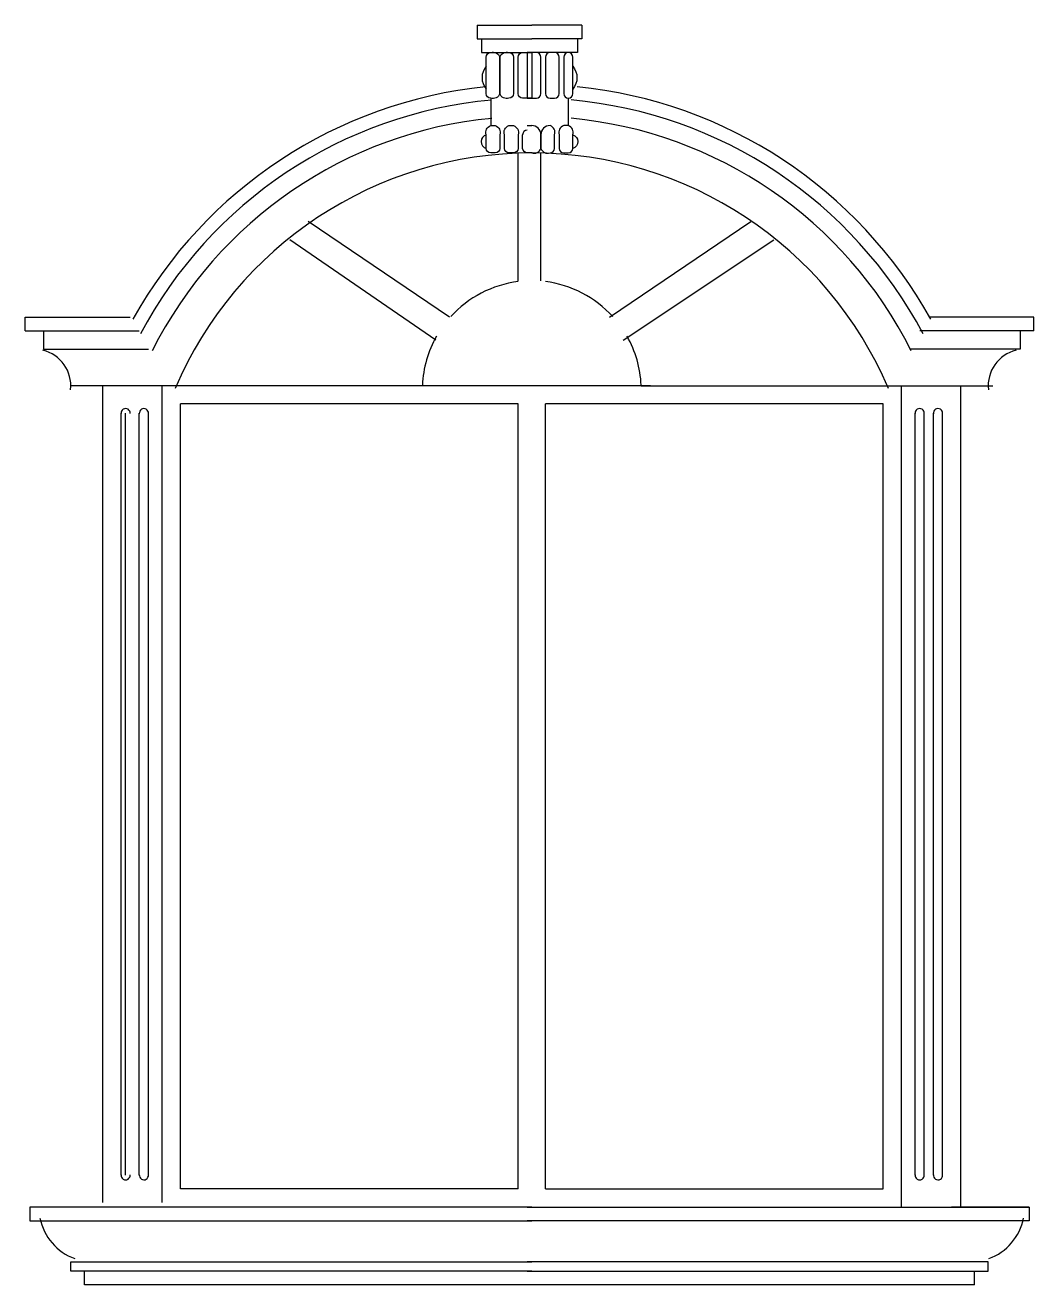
# Model space of a CAD drawing. Header units: metres. Extents: x 3.84 to 6.05, y 0.93 to 3.69.
import ezdxf

# ---------------------------------------------------------------- set-up
doc = ezdxf.new("R2010")
doc.units = ezdxf.units.M

msp = doc.modelspace()

# ---------------------------------------------------------------- linework, layer by layer
for p, q in [((4.83, 3.69), (4.95, 3.69)), ((4.83, 3.69), (4.83, 3.66)), ((5.06, 3.69), (4.95, 3.69)), ((5.06, 3.69), (5.06, 3.66)), ((4.83, 3.66), (4.95, 3.66)), ((4.84, 3.66), (4.84, 3.63)), ((5.06, 3.66), (4.95, 3.66)), ((5.06, 3.66), (5.02, 3.66)), ((5.05, 3.66), (5.05, 3.63)), ((4.84, 3.63), (4.95, 3.63)), ((5.05, 3.63), (4.95, 3.63)), ((4.86, 3.53), (4.86, 3.47)), ((5.03, 3.53), (5.03, 3.47)), ((4.93, 3.42), (4.93, 3.45)), ((4.94, 3.47), (4.95, 3.47)), ((4.92, 3.13), (4.92, 3.41)), ((4.97, 3.13), (4.97, 3.41)), ((4.77, 3.05), (4.46, 3.26)), ((5.12, 3.05), (5.43, 3.26)), ((4.74, 3), (4.42, 3.22)), ((5.15, 3), (5.48, 3.22)), ((3.84, 3.02), (3.84, 3.05)), ((3.84, 3.05), (4.07, 3.05)), ((6.05, 3.05), (5.82, 3.05)), ((6.05, 3.02), (6.05, 3.05)), ((3.84, 3.02), (4.09, 3.02)), ((3.88, 3.02), (3.88, 2.98)), ((6.05, 3.02), (5.8, 3.02)), ((6.02, 3.02), (6.02, 2.98)), ((3.88, 2.98), (4.11, 2.98)), ((6.02, 2.98), (5.78, 2.98)), ((4.92, 1.14), (4.92, 2.86)), ((4.98, 1.14), (4.98, 2.86)), ((4.92, 1.14), (4.18, 1.14)), ((4.98, 1.14), (5.72, 1.14)), ((4.95, 1.1), (3.85, 1.1)), ((3.85, 1.1), (3.85, 1.07)), ((4.94, 1.1), (6.04, 1.1)), ((6.04, 1.1), (5.87, 1.1)), ((6.04, 1.1), (6.04, 1.07)), ((3.85, 1.07), (4.95, 1.07)), ((6.04, 1.07), (4.94, 1.07)), ((3.94, 0.96), (3.94, 0.98)), ((3.94, 0.98), (4.95, 0.98)), ((5.95, 0.98), (4.94, 0.98)), ((5.95, 0.96), (5.95, 0.98)), ((4.95, 0.96), (3.94, 0.96)), ((3.97, 0.93), (3.97, 0.96)), ((4.94, 0.96), (5.95, 0.96)), ((5.92, 0.93), (5.92, 0.96)), ((3.97, 0.93), (3.97, 0.93)), ((3.97, 0.93), (3.97, 0.93)), ((5.92, 0.93), (5.92, 0.93)), ((5.92, 0.93), (5.92, 0.93))]:
    msp.add_line(p, q)
for points in [[(4.85, 3.54), (4.85, 3.62, -0.41), (4.86, 3.63), (4.86, 3.63, -0.41), (4.88, 3.62), (4.88, 3.54, -0.41), (4.86, 3.53), (4.86, 3.53, -0.41)], [(4.88, 3.54), (4.88, 3.62, -0.41), (4.9, 3.63), (4.9, 3.63, -0.41), (4.91, 3.62), (4.91, 3.54, -0.41), (4.9, 3.53), (4.9, 3.53, -0.41)], [(4.92, 3.54), (4.92, 3.62, -0.41), (4.93, 3.63), (4.95, 3.63), (4.95, 3.53), (4.93, 3.53, -0.41)], [(4.97, 3.54), (4.97, 3.62, 0.41), (4.96, 3.63), (4.94, 3.63), (4.94, 3.53), (4.96, 3.53, 0.41)], [(5.01, 3.54), (5.01, 3.62, 0.41), (5, 3.63), (4.99, 3.63, 0.41), (4.98, 3.62), (4.98, 3.54, 0.41), (4.99, 3.53), (5, 3.53, 0.41)], [(5.04, 3.54), (5.04, 3.62, 0.41), (5.03, 3.63), (5.03, 3.63, 0.41), (5.02, 3.62), (5.02, 3.54, 0.41), (5.03, 3.53), (5.03, 3.53, 0.41)], [(4.85, 3.42), (4.85, 3.45, -0.41), (4.86, 3.47), (4.87, 3.47, -0.41), (4.88, 3.45), (4.88, 3.42, -0.41), (4.87, 3.41), (4.86, 3.41, -0.41)], [(4.89, 3.42), (4.89, 3.45, -0.41), (4.9, 3.47), (4.91, 3.47, -0.41), (4.92, 3.45), (4.92, 3.42, -0.41), (4.91, 3.41), (4.9, 3.41, -0.41)], [(5, 3.42), (5, 3.45, 0.41), (4.99, 3.47), (4.99, 3.47, 0.41), (4.97, 3.45), (4.97, 3.42, 0.41), (4.99, 3.41), (4.99, 3.41, 0.41)], [(5.04, 3.42), (5.04, 3.45, 0.41), (5.03, 3.47), (5.02, 3.47, 0.41), (5.01, 3.45), (5.01, 3.42, 0.41), (5.02, 3.41), (5.03, 3.41, 0.41)]]:
    msp.add_lwpolyline(points, format="xyb", close=True)
for points in [[(4.85, 3.6, 0.36), (4.85, 3.55, -2.02)], [(5.04, 3.6, -0.36), (5.04, 3.55, 2.02)], [(4.85, 3.45), (4.85, 3.45, 0.72), (4.85, 3.42, 0.03)], [(4.97, 3.42), (4.97, 3.45, 0.41), (4.95, 3.47), (4.95, 3.47)], [(5.04, 3.45), (5.04, 3.45, -0.72), (5.04, 3.42, -0.03)], [(4.95, 3.41), (4.94, 3.41, -0.41), (4.93, 3.42)], [(4.95, 3.41), (4.95, 3.41, 0.41), (4.97, 3.42)]]:
    msp.add_lwpolyline(points, format="xyb")
for points in [[(5.21, 2.9), (3.94, 2.9)], [(4.01, 1.11), (4.01, 2.9)], [(4.14, 1.11), (4.14, 2.9)], [(5.19, 2.9), (5.96, 2.9)], [(5.76, 1.1), (5.76, 2.9)], [(5.89, 1.1), (5.89, 2.9)], [(4.18, 1.14), (4.18, 2.86)], [(4.92, 2.86), (4.18, 2.86)], [(5.72, 2.86), (4.98, 2.86)], [(5.72, 1.14), (5.72, 2.86)], [(4.05, 1.17), (4.05, 2.84)], [(4.06, 1.17), (4.06, 2.84)], [(4.09, 1.17), (4.09, 2.84)], [(4.11, 1.17), (4.11, 2.84)], [(5.79, 1.17), (5.79, 2.84)], [(5.81, 1.17), (5.81, 2.84)], [(5.83, 1.17), (5.83, 2.84)], [(5.85, 1.17), (5.85, 2.84)], [(5.92, 0.93), (3.97, 0.93)]]:
    msp.add_lwpolyline(points)
for centre, radius, start, end in [((5, 3.63), 0, 90, 180), ((4.95, 2.56), 1, 95.81, 150.94), ((4.95, 2.56), 1, 29.06, 84.29), ((4.95, 2.56), 0.97, 95.23, 152.13), ((4.95, 2.56), 0.97, 27.87, 84.88), ((4.95, 2.56), 0.93, 95.42, 153.39), ((4.95, 2.56), 0.93, 26.61, 84.69), ((4.94, 3.45), 0.01, 90, 180), ((4.95, 2.56), 0.85, 90.05, 156.86), ((4.95, 2.56), 0.85, 23.14, 89.95), ((4.95, 2.89), 0.24, 97.12, 137.75), ((4.95, 2.89), 0.24, 42.25, 82.88), ((4.95, 2.89), 0.24, 150.42, 177.31), ((4.95, 2.89), 0.24, 2.69, 29.58), ((3.86, 2.9), 0.08, 353.77, 76.64), ((6.03, 2.9), 0.08, 103.36, 186.23), ((4.06, 2.84), 0.01, 354.31, 185.69), ((4.1, 2.84), 0.01, 354.31, 187.21), ((5.8, 2.84), 0.01, 354.31, 185.69), ((5.84, 2.84), 0.01, 354.31, 187.21), ((4.06, 1.17), 0.01, 174.31, 5.69), ((4.1, 1.17), 0.01, 172.79, 5.69), ((5.8, 1.17), 0.01, 174.31, 5.69), ((5.84, 1.17), 0.01, 172.79, 5.69), ((3.99, 1.1), 0.12, 191.51, 249.73), ((5.91, 1.1), 0.12, 290.27, 348.49)]:
    msp.add_arc(centre, radius, start, end)

doc.saveas('drawing.dxf')
